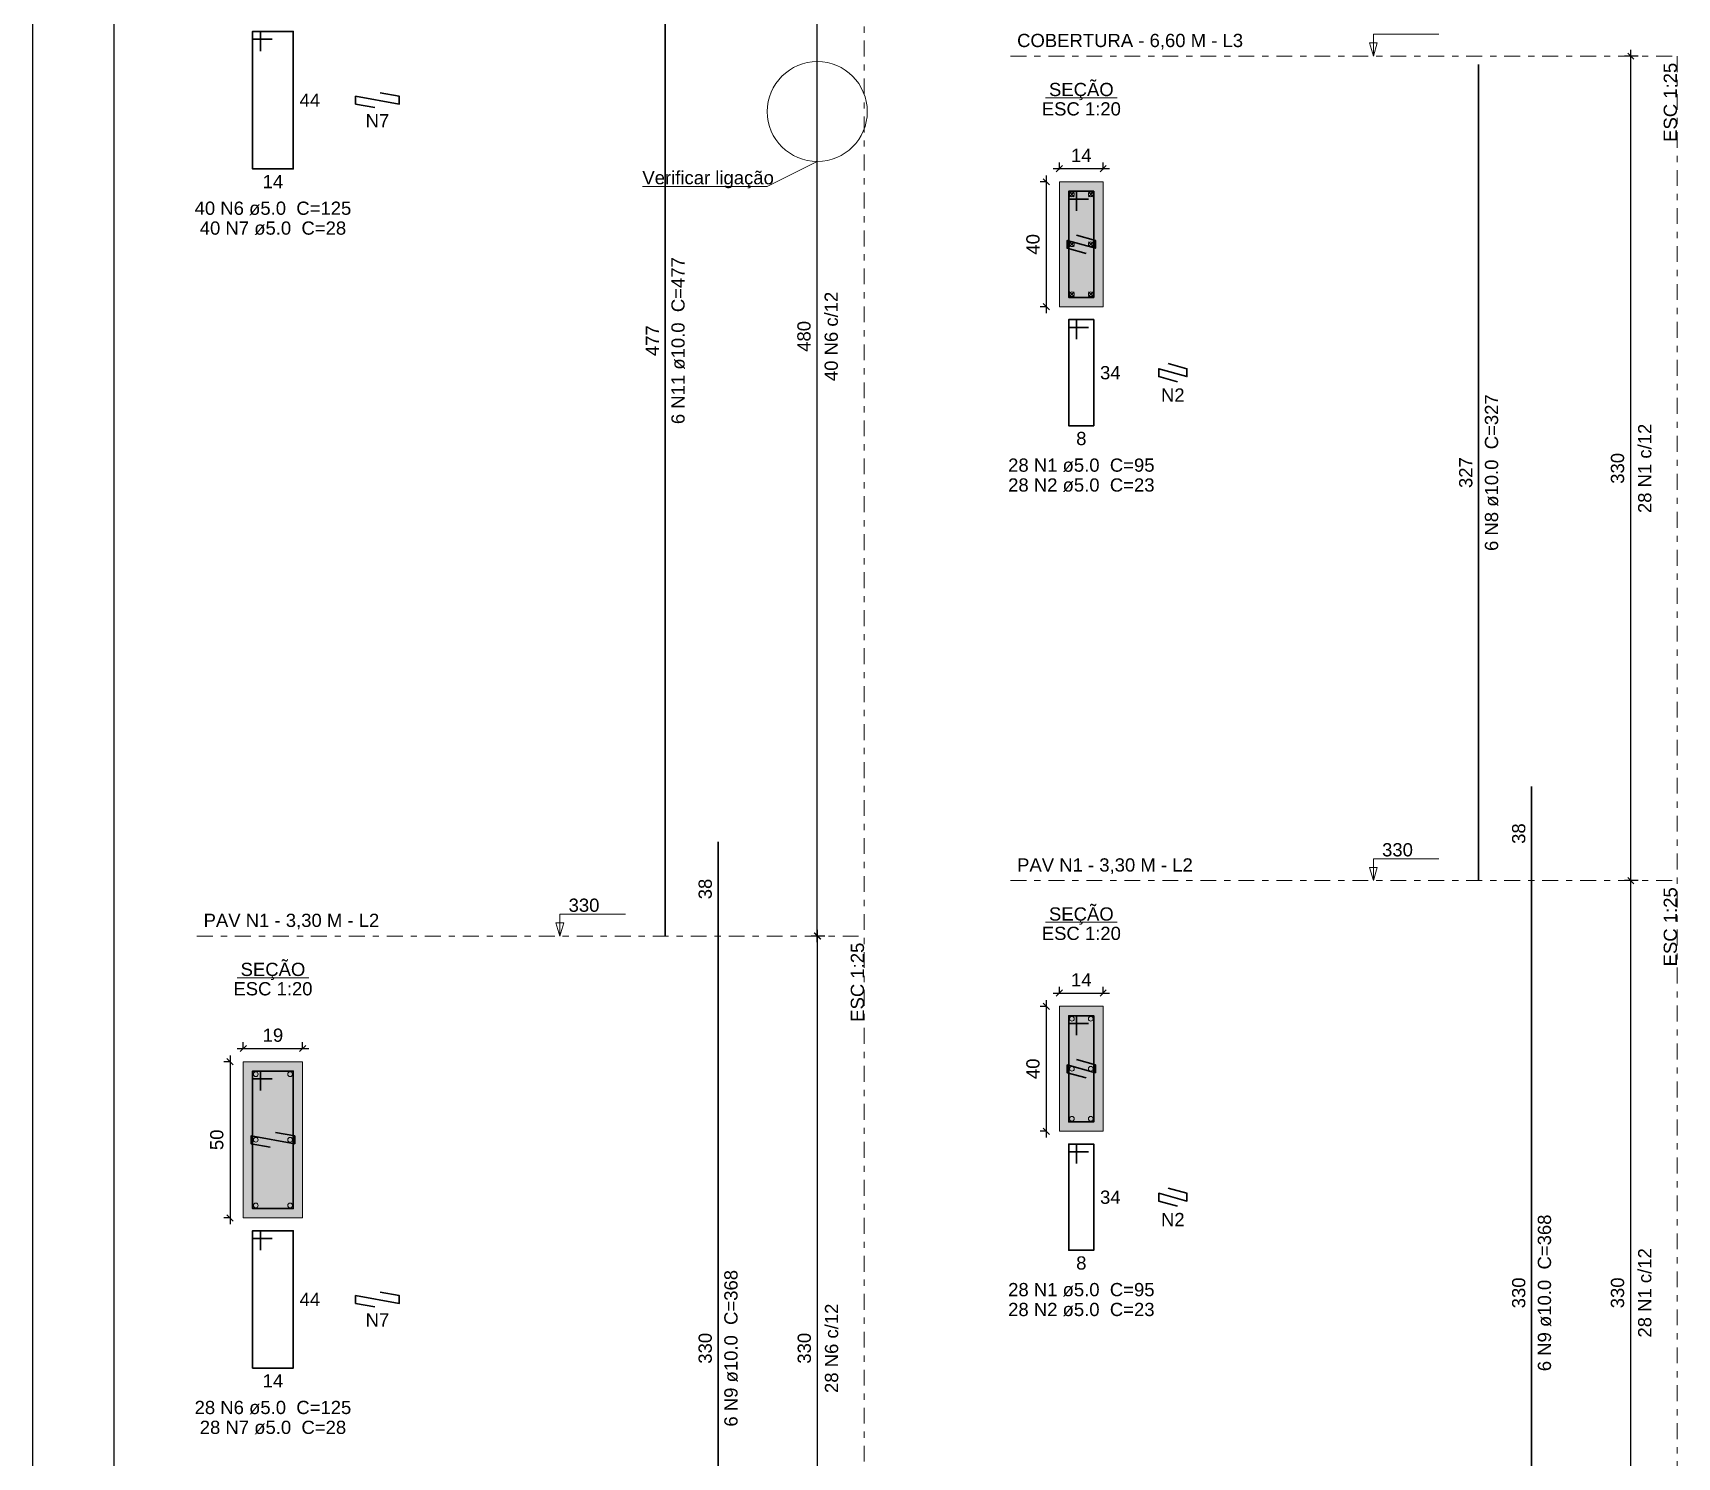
# Model space of a CAD drawing. Header units: millimetres. Extents: x -34 to 951, y -76 to 463.
# Drawn here: x 273.94 to 300.26, y -62.58 to -39.78 of the extents above; entities that cross this region are included whole.
import ezdxf

# ---------------------------------------------------------------- set-up
doc = ezdxf.new("R2010")
doc.units = ezdxf.units.MM
doc.header["$MEASUREMENT"] = 0
doc.linetypes.add('DASHDOT', pattern=[2.54, 1.27, -0.635, 0, -0.635])
doc.linetypes.add('NULL', pattern=[0])
for name, color, linetype, lineweight in [('Descrição da armadura', 7, 'Continuous', 0), ('DT-Barras na forma', 7, 'Continuous', 30), ('DT-Barras no corte', 5, 'Continuous', 5), ('DT-Barras rebatidas', 7, 'Continuous', 30), ('DT-Cotas', 7, 'Continuous', 5), ('DT-Forma', 5, 'Continuous', 5), ('DT-Hachura seção pilares', 252, 'Continuous', 5), ('DT-Pontilhado', 7, 'DASHDOT', 5), ('DT-Textos', 7, 'Continuous', 5), ('Textos armaduras', 7, 'Continuous', 0)]:
    doc.layers.add(name, color=color, linetype=linetype, lineweight=lineweight)
doc.styles.add('Arial', font='arial.ttf')
doc.dimstyles.new('UM_20.000000', dxfattribs={"dimtxt": 0.18, "dimasz": 0.1, "dimexe": 0.1, "dimexo": 0.2, "dimgap": 0, "dimtad": 1, "dimtih": 1, "dimtoh": 1, "dimdec": 1, "dimlfac": 20, "dimzin": 0, "dimdsep": 46, "dimtxsty": 'Standard', "dimcen": 0.09, "dimdle": 0.1, "dimadec": 1, "dimazin": 2, "dimtfac": 1, "dimtdec": 4, "dimtofl": 0, "dimtmove": 0, "dimatfit": 3, "dimfxl": 1, "dimtolj": 1, "dimarcsym": 0})
doc.dimstyles.new('UM_25.000000', dxfattribs={"dimtxt": 0.18, "dimasz": 0.1, "dimexe": 0.1, "dimexo": 0.2, "dimgap": 0, "dimtad": 1, "dimtih": 1, "dimtoh": 1, "dimdec": 1, "dimlfac": 25, "dimzin": 0, "dimdsep": 46, "dimtxsty": 'Standard', "dimcen": 0.09, "dimdle": 0.1, "dimadec": 1, "dimazin": 2, "dimtfac": 1, "dimtdec": 4, "dimtofl": 0, "dimtmove": 0, "dimatfit": 3, "dimfxl": 1, "dimtolj": 1, "dimarcsym": 0})

# ---------------------------------------------------------------- blocks, each defined once
blk = doc.blocks.new('_Oblique')
at = {"color": 0, "linetype": 'ByBlock', "lineweight": -2}
blk.add_line((-0.5, -0.5), (0.5, 0.5), dxfattribs=at)
blk = doc.blocks.new('*D556')
at = {"layer": 'Defpoints', "color": 0, "transparency": 16777216}
for p in [(290.376, -42.163), (290.165, -44.163), (290.376, -44.163)]:
    blk.add_point(p, dxfattribs=at)
at = {"layer": 'DT-Cotas', "color": 0, "lineweight": -2, "transparency": 16777216}
for p, q in [((290.165, -42.063), (290.165, -44.263)), ((290.176, -42.163), (290.065, -42.163)), ((290.176, -44.163), (290.065, -44.163))]:
    blk.add_line(p, q, dxfattribs=at)
at = {"layer": 'DT-Cotas', "color": 0, "lineweight": -2, "transparency": 16777216, "xscale": 0.1, "yscale": 0.1, "zscale": 0.1}
for p, rotation in [((290.165, -42.163), 90), ((290.165, -44.163), 270)]:
    blk.add_blockref('_Oblique', p, dxfattribs=dict(at, rotation=rotation))
at = {"layer": 'DT-Cotas', "color": 7, "transparency": 16777216, "insert": (289.953, -43.163), "char_height": 0.2118, "attachment_point": 5, "rotation": 90, "style": 'Arial'}
blk.add_mtext('\\A1;40', dxfattribs=at)
blk = doc.blocks.new('*D557')
at = {"layer": 'Defpoints', "color": 0, "transparency": 16777216}
for p in [(291.076, -41.951), (290.376, -42.163), (291.076, -42.163)]:
    blk.add_point(p, dxfattribs=at)
at = {"layer": 'DT-Cotas', "color": 0, "lineweight": -2, "transparency": 16777216}
for p, q in [((290.276, -41.951), (291.176, -41.951)), ((290.376, -41.963), (290.376, -41.851)), ((291.076, -41.963), (291.076, -41.851))]:
    blk.add_line(p, q, dxfattribs=at)
at = {"layer": 'DT-Cotas', "color": 0, "lineweight": -2, "transparency": 16777216, "xscale": 0.1, "yscale": 0.1, "zscale": 0.1, "rotation": 180}
blk.add_blockref('_Oblique', (290.376, -41.951), dxfattribs=at)
at = {"layer": 'DT-Cotas', "color": 0, "lineweight": -2, "transparency": 16777216, "xscale": 0.1, "yscale": 0.1, "zscale": 0.1}
blk.add_blockref('_Oblique', (291.076, -41.951), dxfattribs=at)
at = {"layer": 'DT-Cotas', "color": 7, "transparency": 16777216, "insert": (290.726, -41.739), "char_height": 0.2118, "attachment_point": 5, "rotation": 0.0057, "style": 'Arial'}
blk.add_mtext('\\A1;14', dxfattribs=at)
blk = doc.blocks.new('*D558')
at = {"layer": 'Defpoints', "color": 0, "transparency": 16777216}
for p in [(299.522, -40.15), (299.839, -40.15), (299.839, -53.35)]:
    blk.add_point(p, dxfattribs=at)
at = {"layer": 'DT-Cotas', "color": 0, "lineweight": -2, "transparency": 16777216}
for p, q in [((299.639, -40.15), (299.422, -40.15)), ((299.522, -53.45), (299.522, -40.05)), ((299.639, -53.35), (299.422, -53.35))]:
    blk.add_line(p, q, dxfattribs=at)
at = {"layer": 'DT-Cotas', "color": 0, "lineweight": -2, "transparency": 16777216, "xscale": 0.1, "yscale": 0.1, "zscale": 0.1}
for p, rotation in [((299.522, -40.15), 90), ((299.522, -53.35), 270)]:
    blk.add_blockref('_Oblique', p, dxfattribs=dict(at, rotation=rotation))
at = {"layer": 'DT-Cotas', "color": 7, "transparency": 16777216, "insert": (299.31, -46.75), "char_height": 0.2118, "attachment_point": 5, "rotation": 90, "style": 'Arial'}
blk.add_mtext('\\A1;330', dxfattribs=at)
blk = doc.blocks.new('*D559')
at = {"layer": 'Defpoints', "color": 0, "transparency": 16777216}
for p in [(299.522, -40.15), (299.839, -40.15), (299.839, -53.35)]:
    blk.add_point(p, dxfattribs=at)
at = {"layer": 'DT-Cotas', "color": 0, "lineweight": -2, "transparency": 16777216}
for p, q in [((299.639, -40.15), (299.422, -40.15)), ((299.522, -53.45), (299.522, -40.05)), ((299.639, -53.35), (299.422, -53.35))]:
    blk.add_line(p, q, dxfattribs=at)
at = {"layer": 'DT-Cotas', "color": 0, "lineweight": -2, "transparency": 16777216, "xscale": 0.1, "yscale": 0.1, "zscale": 0.1}
for p, rotation in [((299.522, -40.15), 90), ((299.522, -53.35), 270)]:
    blk.add_blockref('_Oblique', p, dxfattribs=dict(at, rotation=rotation))
blk = doc.blocks.new('*D560')
at = {"layer": 'Defpoints', "color": 0, "transparency": 16777216}
for p in [(290.376, -55.363), (290.165, -57.363), (290.376, -57.363)]:
    blk.add_point(p, dxfattribs=at)
at = {"layer": 'DT-Cotas', "color": 0, "lineweight": -2, "transparency": 16777216}
for p, q in [((290.165, -55.263), (290.165, -57.463)), ((290.176, -55.363), (290.065, -55.363)), ((290.176, -57.363), (290.065, -57.363))]:
    blk.add_line(p, q, dxfattribs=at)
at = {"layer": 'DT-Cotas', "color": 0, "lineweight": -2, "transparency": 16777216, "xscale": 0.1, "yscale": 0.1, "zscale": 0.1}
for p, rotation in [((290.165, -55.363), 90), ((290.165, -57.363), 270)]:
    blk.add_blockref('_Oblique', p, dxfattribs=dict(at, rotation=rotation))
at = {"layer": 'DT-Cotas', "color": 7, "transparency": 16777216, "insert": (289.953, -56.363), "char_height": 0.2118, "attachment_point": 5, "rotation": 90, "style": 'Arial'}
blk.add_mtext('\\A1;40', dxfattribs=at)
blk = doc.blocks.new('*D561')
at = {"layer": 'Defpoints', "color": 0, "transparency": 16777216}
for p in [(291.076, -55.151), (290.376, -55.363), (291.076, -55.363)]:
    blk.add_point(p, dxfattribs=at)
at = {"layer": 'DT-Cotas', "color": 0, "lineweight": -2, "transparency": 16777216}
for p, q in [((290.276, -55.151), (291.176, -55.151)), ((290.376, -55.163), (290.376, -55.051)), ((291.076, -55.163), (291.076, -55.051))]:
    blk.add_line(p, q, dxfattribs=at)
at = {"layer": 'DT-Cotas', "color": 0, "lineweight": -2, "transparency": 16777216, "xscale": 0.1, "yscale": 0.1, "zscale": 0.1, "rotation": 180}
blk.add_blockref('_Oblique', (290.376, -55.151), dxfattribs=at)
at = {"layer": 'DT-Cotas', "color": 0, "lineweight": -2, "transparency": 16777216, "xscale": 0.1, "yscale": 0.1, "zscale": 0.1}
blk.add_blockref('_Oblique', (291.076, -55.151), dxfattribs=at)
at = {"layer": 'DT-Cotas', "color": 7, "transparency": 16777216, "insert": (290.726, -54.939), "char_height": 0.2118, "attachment_point": 5, "rotation": 0.0057, "style": 'Arial'}
blk.add_mtext('\\A1;14', dxfattribs=at)
blk = doc.blocks.new('*D543')
at = {"layer": 'Defpoints', "color": 0, "transparency": 16777216}
for p in [(299.522, -53.35), (299.839, -53.35), (299.839, -66.55)]:
    blk.add_point(p, dxfattribs=at)
at = {"layer": 'DT-Cotas', "color": 0, "lineweight": -2, "transparency": 16777216}
for p, q in [((299.639, -53.35), (299.422, -53.35)), ((299.522, -66.65), (299.522, -53.25)), ((299.639, -66.55), (299.422, -66.55))]:
    blk.add_line(p, q, dxfattribs=at)
at = {"layer": 'DT-Cotas', "color": 0, "lineweight": -2, "transparency": 16777216, "xscale": 0.1, "yscale": 0.1, "zscale": 0.1}
for p, rotation in [((299.522, -53.35), 90), ((299.522, -66.55), 270)]:
    blk.add_blockref('_Oblique', p, dxfattribs=dict(at, rotation=rotation))
at = {"layer": 'DT-Cotas', "color": 7, "transparency": 16777216, "insert": (299.31, -59.95), "char_height": 0.2118, "attachment_point": 5, "rotation": 90, "style": 'Arial'}
blk.add_mtext('\\A1;330', dxfattribs=at)
blk = doc.blocks.new('*D544')
at = {"layer": 'Defpoints', "color": 0, "transparency": 16777216}
for p in [(299.522, -53.35), (299.839, -53.35), (299.839, -66.55)]:
    blk.add_point(p, dxfattribs=at)
at = {"layer": 'DT-Cotas', "color": 0, "lineweight": -2, "transparency": 16777216}
for p, q in [((299.639, -53.35), (299.422, -53.35)), ((299.522, -66.65), (299.522, -53.25)), ((299.639, -66.55), (299.422, -66.55))]:
    blk.add_line(p, q, dxfattribs=at)
at = {"layer": 'DT-Cotas', "color": 0, "lineweight": -2, "transparency": 16777216, "xscale": 0.1, "yscale": 0.1, "zscale": 0.1}
for p, rotation in [((299.522, -53.35), 90), ((299.522, -66.55), 270)]:
    blk.add_blockref('_Oblique', p, dxfattribs=dict(at, rotation=rotation))
blk = doc.blocks.new('*D590')
at = {"layer": 'Defpoints', "color": 0, "transparency": 16777216}
for p in [(286.5, -35.037), (286.818, -35.037), (286.818, -54.237)]:
    blk.add_point(p, dxfattribs=at)
at = {"layer": 'DT-Cotas', "color": 0, "lineweight": -2, "transparency": 16777216}
for p, q in [((286.5, -54.337), (286.5, -34.937)), ((286.618, -35.037), (286.4, -35.037)), ((286.618, -54.237), (286.4, -54.237))]:
    blk.add_line(p, q, dxfattribs=at)
at = {"layer": 'DT-Cotas', "color": 0, "lineweight": -2, "transparency": 16777216, "xscale": 0.1, "yscale": 0.1, "zscale": 0.1}
for p, rotation in [((286.5, -35.037), 90), ((286.5, -54.237), 270)]:
    blk.add_blockref('_Oblique', p, dxfattribs=dict(at, rotation=rotation))
at = {"layer": 'DT-Cotas', "color": 7, "transparency": 16777216, "insert": (286.288, -44.637), "char_height": 0.2118, "attachment_point": 5, "rotation": 90, "style": 'Arial'}
blk.add_mtext('\\A1;480', dxfattribs=at)
blk = doc.blocks.new('*D591')
at = {"layer": 'Defpoints', "color": 0, "transparency": 16777216}
for p in [(286.5, -35.037), (286.818, -35.037), (286.818, -54.237)]:
    blk.add_point(p, dxfattribs=at)
at = {"layer": 'DT-Cotas', "color": 0, "lineweight": -2, "transparency": 16777216}
for p, q in [((286.5, -54.337), (286.5, -34.937)), ((286.618, -35.037), (286.4, -35.037)), ((286.618, -54.237), (286.4, -54.237))]:
    blk.add_line(p, q, dxfattribs=at)
at = {"layer": 'DT-Cotas', "color": 0, "lineweight": -2, "transparency": 16777216, "xscale": 0.1, "yscale": 0.1, "zscale": 0.1}
for p, rotation in [((286.5, -35.037), 90), ((286.5, -54.237), 270)]:
    blk.add_blockref('_Oblique', p, dxfattribs=dict(at, rotation=rotation))
blk = doc.blocks.new('*D592')
at = {"layer": 'Defpoints', "color": 0, "transparency": 16777216}
for p in [(277.312, -56.25), (277.101, -58.75), (277.312, -58.75)]:
    blk.add_point(p, dxfattribs=at)
at = {"layer": 'DT-Cotas', "color": 0, "lineweight": -2, "transparency": 16777216}
for p, q in [((277.112, -56.25), (277.001, -56.25)), ((277.101, -56.15), (277.101, -58.85)), ((277.112, -58.75), (277.001, -58.75))]:
    blk.add_line(p, q, dxfattribs=at)
at = {"layer": 'DT-Cotas', "color": 0, "lineweight": -2, "transparency": 16777216, "xscale": 0.1, "yscale": 0.1, "zscale": 0.1}
for p, rotation in [((277.101, -56.25), 90), ((277.101, -58.75), 270)]:
    blk.add_blockref('_Oblique', p, dxfattribs=dict(at, rotation=rotation))
at = {"layer": 'DT-Cotas', "color": 7, "transparency": 16777216, "insert": (276.889, -57.5), "char_height": 0.2118, "attachment_point": 5, "rotation": 90, "style": 'Arial'}
blk.add_mtext('\\A1;50', dxfattribs=at)
blk = doc.blocks.new('*D593')
at = {"layer": 'Defpoints', "color": 0, "transparency": 16777216}
for p in [(278.262, -56.038), (277.312, -56.25), (278.262, -56.25)]:
    blk.add_point(p, dxfattribs=at)
at = {"layer": 'DT-Cotas', "color": 0, "lineweight": -2, "transparency": 16777216}
for p, q in [((277.212, -56.038), (278.362, -56.038)), ((277.312, -56.05), (277.312, -55.938)), ((278.262, -56.05), (278.262, -55.938))]:
    blk.add_line(p, q, dxfattribs=at)
at = {"layer": 'DT-Cotas', "color": 0, "lineweight": -2, "transparency": 16777216, "xscale": 0.1, "yscale": 0.1, "zscale": 0.1, "rotation": 180}
blk.add_blockref('_Oblique', (277.312, -56.038), dxfattribs=at)
at = {"layer": 'DT-Cotas', "color": 0, "lineweight": -2, "transparency": 16777216, "xscale": 0.1, "yscale": 0.1, "zscale": 0.1}
blk.add_blockref('_Oblique', (278.262, -56.038), dxfattribs=at)
at = {"layer": 'DT-Cotas', "color": 7, "transparency": 16777216, "insert": (277.787, -55.826), "char_height": 0.2118, "attachment_point": 5, "rotation": 0.0057, "style": 'Arial'}
blk.add_mtext('\\A1;19', dxfattribs=at)
blk = doc.blocks.new('*D594')
at = {"layer": 'Defpoints', "color": 0, "transparency": 16777216}
for p in [(286.505, -54.237), (286.823, -54.237), (286.823, -67.437)]:
    blk.add_point(p, dxfattribs=at)
at = {"layer": 'DT-Cotas', "color": 0, "lineweight": -2, "transparency": 16777216}
for p, q in [((286.505, -67.537), (286.505, -54.137)), ((286.623, -54.237), (286.405, -54.237)), ((286.623, -67.437), (286.405, -67.437))]:
    blk.add_line(p, q, dxfattribs=at)
at = {"layer": 'DT-Cotas', "color": 0, "lineweight": -2, "transparency": 16777216, "xscale": 0.1, "yscale": 0.1, "zscale": 0.1}
for p, rotation in [((286.505, -54.237), 90), ((286.505, -67.437), 270)]:
    blk.add_blockref('_Oblique', p, dxfattribs=dict(at, rotation=rotation))
at = {"layer": 'DT-Cotas', "color": 7, "transparency": 16777216, "insert": (286.293, -60.837), "char_height": 0.2118, "attachment_point": 5, "rotation": 90, "style": 'Arial'}
blk.add_mtext('\\A1;330', dxfattribs=at)
blk = doc.blocks.new('*D595')
at = {"layer": 'Defpoints', "color": 0, "transparency": 16777216}
for p in [(286.505, -54.237), (286.823, -54.237), (286.823, -67.437)]:
    blk.add_point(p, dxfattribs=at)
at = {"layer": 'DT-Cotas', "color": 0, "lineweight": -2, "transparency": 16777216}
for p, q in [((286.505, -67.537), (286.505, -54.137)), ((286.623, -54.237), (286.405, -54.237)), ((286.623, -67.437), (286.405, -67.437))]:
    blk.add_line(p, q, dxfattribs=at)
at = {"layer": 'DT-Cotas', "color": 0, "lineweight": -2, "transparency": 16777216, "xscale": 0.1, "yscale": 0.1, "zscale": 0.1}
for p, rotation in [((286.505, -54.237), 90), ((286.505, -67.437), 270)]:
    blk.add_blockref('_Oblique', p, dxfattribs=dict(at, rotation=rotation))

msp = doc.modelspace()

# ---------------------------------------------------------------- hatches: boundary and pattern name
at = {"layer": 'DT-Hachura seção pilares', "linetype": 'Continuous'}
for points in [[(290.3764, -44.1626), (290.3764, -44.1626), (291.0764, -44.1626), (291.0764, -42.1626), (290.3764, -42.1626), (290.3764, -44.1626)], [(290.3764, -57.3626), (290.3764, -57.3626), (291.0764, -57.3626), (291.0764, -55.3626), (290.3764, -55.3626), (290.3764, -57.3626)], [(277.3124, -58.7496), (277.3124, -58.7496), (278.2624, -58.7496), (278.2624, -56.2496), (277.3124, -56.2496), (277.3124, -58.7496)]]:
    msp.add_hatch(color=252, dxfattribs=at).paths.add_polyline_path(points)

# ---------------------------------------------------------------- linework, layer by layer
at = {"color": 7}
for p, q in [((273.9445, -76.3225), (273.9445, 42.5775)), ((275.2445, -74.0225), (275.2445, 40.2775))]:
    msp.add_line(p, q, dxfattribs=at)
at = {"layer": 'DT-Barras na forma'}
for points in [[(290.6514, -42.6251), (290.6514, -42.3126), (290.5264, -42.3126), (290.5264, -44.0126), (290.9264, -44.0126), (290.9264, -42.3126), (290.5264, -42.3126), (290.5264, -42.4376), (290.8389, -42.4376)], [(290.6503, -43.0164), (290.9514, -43.1001), (290.9514, -43.2251), (290.5014, -43.1001), (290.5014, -43.2251), (290.8025, -43.3087)], [(290.6514, -55.8251), (290.6514, -55.5126), (290.5264, -55.5126), (290.5264, -57.2126), (290.9264, -57.2126), (290.9264, -55.5126), (290.5264, -55.5126), (290.5264, -55.6376), (290.8389, -55.6376)], [(290.6503, -56.2164), (290.9514, -56.3001), (290.9514, -56.4251), (290.5014, -56.3001), (290.5014, -56.4251), (290.8025, -56.5087)], [(277.5874, -56.7121), (277.5874, -56.3996), (277.4624, -56.3996), (277.4624, -58.5996), (278.1124, -58.5996), (278.1124, -56.3996), (277.4624, -56.3996), (277.4624, -56.5246), (277.7749, -56.5246)], [(277.8297, -57.3821), (278.1374, -57.4371), (278.1374, -57.5621), (277.4374, -57.4371), (277.4374, -57.5621), (277.745, -57.617)]]:
    msp.add_lwpolyline(points, dxfattribs=at)
at = {"layer": 'DT-Barras no corte'}
for p, q in [((290.5389, -42.4001), (290.6139, -42.3251)), ((290.5389, -42.3251), (290.6139, -42.4001)), ((290.8389, -42.4001), (290.9139, -42.3251)), ((290.8389, -42.3251), (290.9139, -42.4001)), ((290.5389, -43.2001), (290.6139, -43.1251)), ((290.5389, -43.1251), (290.6139, -43.2001)), ((290.8389, -43.2001), (290.9139, -43.1251)), ((290.8389, -43.1251), (290.9139, -43.2001)), ((290.5389, -44.0001), (290.6139, -43.9251)), ((290.5389, -43.9251), (290.6139, -44.0001)), ((290.8389, -44.0001), (290.9139, -43.9251)), ((290.8389, -43.9251), (290.9139, -44.0001))]:
    msp.add_line(p, q, dxfattribs=at)
for centre in [(290.5764, -42.3626), (290.8764, -42.3626), (290.5764, -43.1626), (290.8764, -43.1626), (290.5764, -43.9626), (290.8764, -43.9626), (290.5764, -55.5626), (290.8764, -55.5626), (277.5124, -56.4496), (278.0624, -56.4496), (290.5764, -56.3626), (290.8764, -56.3626), (290.5764, -57.1626), (290.8764, -57.1626), (277.5124, -57.4996), (278.0624, -57.4996), (277.5124, -58.5496), (278.0624, -58.5496)]:
    msp.add_circle(centre, 0.0375, dxfattribs=at)
at = {"layer": 'DT-Barras rebatidas'}
for points in [[(284.0646, -54.2375), (284.0646, -35.1735)], [(277.5874, -40.068), (277.5874, -39.7555), (277.4624, -39.7555), (277.4624, -41.9555), (278.1124, -41.9555), (278.1124, -39.7555), (277.4624, -39.7555), (277.4624, -39.8805), (277.7749, -39.8805)], [(297.0861, -53.3505), (297.0861, -40.2865)], [(279.5018, -40.738), (279.8095, -40.793), (279.8095, -40.918), (279.1095, -40.793), (279.1095, -40.918), (279.4171, -40.9729)], [(290.6514, -44.681), (290.6514, -44.3685), (290.5264, -44.3685), (290.5264, -46.0685), (290.9264, -46.0685), (290.9264, -44.3685), (290.5264, -44.3685), (290.5264, -44.4935), (290.8389, -44.4935)], [(292.1148, -45.0723), (292.4159, -45.156), (292.4159, -45.281), (291.9659, -45.156), (291.9659, -45.281), (292.267, -45.3646)], [(297.9333, -66.5505), (297.9333, -53.3505), (297.9333, -51.8437)], [(284.9118, -67.4375), (284.9118, -54.2375), (284.9118, -52.7307)], [(290.6514, -57.881), (290.6514, -57.5685), (290.5264, -57.5685), (290.5264, -59.2685), (290.9264, -59.2685), (290.9264, -57.5685), (290.5264, -57.5685), (290.5264, -57.6935), (290.8389, -57.6935)], [(292.1148, -58.2723), (292.4159, -58.356), (292.4159, -58.481), (291.9659, -58.356), (291.9659, -58.481), (292.267, -58.5646)], [(277.5874, -59.268), (277.5874, -58.9555), (277.4624, -58.9555), (277.4624, -61.1555), (278.1124, -61.1555), (278.1124, -58.9555), (277.4624, -58.9555), (277.4624, -59.0805), (277.7749, -59.0805)], [(279.5018, -59.938), (279.8095, -59.993), (279.8095, -60.118), (279.1095, -59.993), (279.1095, -60.118), (279.4171, -60.1729)]]:
    msp.add_lwpolyline(points, dxfattribs=at)
at = {"layer": 'DT-Cotas'}
msp.add_lwpolyline([(283.7, -42.2375), (285.7, -42.2375), (286.5, -41.8375)], dxfattribs=at)
msp.add_circle((286.5, -41.0375), 0.8, dxfattribs=at)
at = {"layer": 'DT-Forma'}
for points in [[(290.3764, -44.1626), (291.0764, -44.1626), (291.0764, -42.1626), (290.3764, -42.1626), (290.3764, -44.1626)], [(290.3764, -57.3626), (291.0764, -57.3626), (291.0764, -55.3626), (290.3764, -55.3626), (290.3764, -57.3626)], [(277.3124, -58.7496), (278.2624, -58.7496), (278.2624, -56.2496), (277.3124, -56.2496), (277.3124, -58.7496)]]:
    msp.add_lwpolyline(points, close=True, dxfattribs=at)
at = {"layer": 'DT-Pontilhado', "ltscale": 0.2}
for p, q in [((287.2516, -35.0375), (287.2516, -69.6375)), ((289.5927, -40.1505), (300.2631, -40.1505)), ((300.2631, -40.1505), (300.2631, -68.5505)), ((289.5927, -53.3505), (300.2631, -53.3505)), ((276.5712, -54.2375), (287.2516, -54.2375))]:
    msp.add_line(p, q, dxfattribs=at)
at = {"layer": 'DT-Textos'}
for p, q in [((290.1541, -40.8176), (291.2986, -40.8176)), ((290.1541, -54.0176), (291.2986, -54.0176)), ((277.2152, -54.9047), (278.3596, -54.9047))]:
    msp.add_line(p, q, dxfattribs=at)
for points in [[(295.4007, -40.1505), (295.4642, -39.9387), (295.3371, -39.9387), (295.4007, -40.1505), (295.4007, -39.8005), (296.4507, -39.8005)], [(295.4007, -53.3505), (295.4642, -53.1387), (295.3371, -53.1387), (295.4007, -53.3505), (295.4007, -53.0005), (296.4507, -53.0005)], [(282.3792, -54.2375), (282.4427, -54.0257), (282.3156, -54.0257), (282.3792, -54.2375), (282.3792, -53.8875), (283.4292, -53.8875)]]:
    msp.add_lwpolyline(points, dxfattribs=at)

# ---------------------------------------------------------------- texts
at = {"layer": 'Descrição da armadura', "linetype": 'NULL', "char_height": 0.2118, "attachment_point": 8, "line_spacing_factor": 0.9, "style": 'Arial'}
for s, insert, width in [('N7', (279.4592, -41.2905), 0.756475), ('40 N6 ø5.0  C=125', (277.7872, -42.6965), 5.015721), ('40 N7 ø5.0  C=28', (277.7872, -43.0145), 4.726721), ('N2', (292.1907, -45.6825), 0.756475), ('28 N1 ø5.0  C=95', (290.7267, -46.8095), 4.686721), ('28 N2 ø5.0  C=23', (290.7267, -47.1275), 4.726721), ('N2', (292.1907, -58.8825), 0.756475), ('28 N1 ø5.0  C=95', (290.7267, -60.0095), 4.686721), ('28 N2 ø5.0  C=23', (290.7267, -60.3275), 4.726721), ('N7', (279.4592, -60.4905), 0.756475), ('28 N6 ø5.0  C=125', (277.7872, -61.8965), 5.015721), ('28 N7 ø5.0  C=28', (277.7872, -62.2145), 4.726721)]:
    msp.add_mtext(s, dxfattribs=dict(at, insert=insert, width=width))
at = {"layer": 'Descrição da armadura', "linetype": 'NULL', "char_height": 0.2118, "attachment_point": 8, "rotation": 90.00021, "line_spacing_factor": 0.9, "style": 'Arial'}
for s, insert, width in [('6 N11 ø10.0  C=477', (284.3823, -44.7054), 5.344721), ('40 N6 c/12', (286.832, -44.6375), 2.90156), ('6 N8 ø10.0  C=327', (297.4038, -46.8184), 5.015721), ('28 N1 c/12', (299.8534, -46.7505), 2.90156), ('6 N9 ø10.0  C=368', (298.2508, -59.9504), 5.015721), ('28 N1 c/12', (299.8534, -59.9505), 2.90156), ('6 N9 ø10.0  C=368', (285.2293, -60.8374), 5.015721), ('28 N6 c/12', (286.837, -60.8375), 2.90156)]:
    msp.add_mtext(s, dxfattribs=dict(at, insert=insert, width=width))
at = {"layer": 'DT-Cotas', "linetype": 'NULL', "insert": (283.7002, -42.2674), "char_height": 0.2118, "width": 4.209202, "attachment_point": 7, "line_spacing_factor": 0.798, "style": 'Arial'}
msp.add_mtext('Verificar ligação', dxfattribs=at)
at = {"layer": 'DT-Textos', "linetype": 'NULL', "char_height": 0.2118, "line_spacing_factor": 0.798, "style": 'Arial'}
for s, insert, width, attachment_point in [('COBERTURA - 6,60 M - L3', (289.6987, -40.0445), 7.234455, 7), ('SEÇÃO', (290.7267, -40.8554), 2.072476, 8), ('ESC 1:20', (290.7267, -41.1035), 2.532883, 8), ('330', (295.5407, -52.9655), 0.987001, 7), ('PAV N1 - 3,30 M - L2', (289.6987, -53.2445), 5.623355, 7), ('330', (282.5192, -53.8525), 0.987001, 7), ('PAV N1 - 3,30 M - L2', (276.6772, -54.1315), 5.623355, 7), ('SEÇÃO', (290.7267, -54.0554), 2.072476, 8), ('ESC 1:20', (290.7267, -54.3035), 2.532883, 8), ('SEÇÃO', (277.7872, -54.9424), 2.072476, 8), ('ESC 1:20', (277.7872, -55.1905), 2.532883, 8)]:
    msp.add_mtext(s, dxfattribs=dict(at, insert=insert, width=width, attachment_point=attachment_point))
at = {"layer": 'DT-Textos', "linetype": 'NULL', "char_height": 0.2118, "width": 2.532883, "attachment_point": 9, "rotation": 90.00021, "line_spacing_factor": 0.798, "style": 'Arial'}
for insert in [(300.2628, -40.2564), (300.2628, -53.4564), (287.2513, -54.3434)]:
    msp.add_mtext('ESC 1:25', dxfattribs=dict(at, insert=insert))
at = {"layer": 'Textos armaduras', "linetype": 'NULL', "char_height": 0.2118, "line_spacing_factor": 0.9, "style": 'Arial'}
for s, insert, width, attachment_point in [('44', (278.2124, -40.7496), 1.058001, 1), ('14', (277.7874, -42.0528), 1.058001, 2), ('34', (291.0264, -45.1126), 1.058001, 1), ('8', (290.7264, -46.1658), 0.729, 2), ('34', (291.0264, -58.3126), 1.058001, 1), ('8', (290.7264, -59.3658), 0.729, 2), ('44', (278.2124, -59.9496), 1.058001, 1), ('14', (277.7874, -61.2528), 1.058001, 2)]:
    msp.add_mtext(s, dxfattribs=dict(at, insert=insert, width=width, attachment_point=attachment_point))
at = {"layer": 'Textos armaduras', "linetype": 'NULL', "char_height": 0.2118, "attachment_point": 8, "rotation": 90.00021, "line_spacing_factor": 0.9, "style": 'Arial'}
for s, insert, width in [('477', (283.9673, -44.7055), 1.387001), ('327', (296.9888, -46.8185), 1.387001), ('38', (297.836, -52.5971), 1.058001), ('38', (284.8145, -53.4841), 1.058001), ('330', (297.836, -59.9505), 1.387001), ('330', (284.8145, -60.8375), 1.387001)]:
    msp.add_mtext(s, dxfattribs=dict(at, insert=insert, width=width))

# ---------------------------------------------------------------- dimensions: what is measured, and where the dimension line sits
at = {"layer": 'DT-Cotas'}
for base, p1, p2, dimstyle, override, picture, middle in [((286.5003, -35.0375), (286.818, -54.2375), (286.818, -35.0375), 'UM_25.000000', {"dimtxt": 0.2118, "dimasz": 0.1, "dimexe": 0.1, "dimexo": 0.2, "dimtad": 1, "dimtih": 0, "dimtoh": 0, "dimdec": 1, "dimlfac": 25, "dimzin": 8, "dimtxsty": 'Arial', "dimblk": 'Oblique', "dimblk1": 'Oblique', "dimblk2": 'Oblique', "dimsah": 1, "dimdle": 0.1, "dimse1": 0, "dimse2": 0, "dimclrt": 7, "dimadec": 1, "dimazin": 3, "dimtmove": 2, "dimldrblk": 'Oblique'}, '*D590', (286.2885, -44.6375)), ((299.5218, -40.1505), (299.8395, -53.3505), (299.8395, -40.1505), 'UM_25.000000', {"dimtxt": 0.2118, "dimasz": 0.1, "dimexe": 0.1, "dimexo": 0.2, "dimtad": 1, "dimtih": 0, "dimtoh": 0, "dimdec": 1, "dimlfac": 25, "dimzin": 8, "dimtxsty": 'Arial', "dimblk": 'Oblique', "dimblk1": 'Oblique', "dimblk2": 'Oblique', "dimsah": 1, "dimdle": 0.1, "dimse1": 0, "dimse2": 0, "dimclrt": 7, "dimadec": 1, "dimazin": 3, "dimtmove": 2, "dimldrblk": 'Oblique'}, '*D558', (299.31, -46.7505)), ((290.1646, -44.1626), (290.3764, -42.1626), (290.3764, -44.1626), 'UM_20.000000', {"dimtxt": 0.2118, "dimasz": 0.1, "dimexe": 0.1, "dimexo": 0.2, "dimtad": 1, "dimtih": 0, "dimtoh": 0, "dimdec": 1, "dimlfac": 20, "dimzin": 8, "dimtxsty": 'Arial', "dimblk": 'Oblique', "dimblk1": 'Oblique', "dimblk2": 'Oblique', "dimsah": 1, "dimdle": 0.1, "dimse1": 0, "dimse2": 0, "dimclrt": 7, "dimadec": 1, "dimazin": 3, "dimtmove": 2, "dimldrblk": 'Oblique'}, '*D556', (289.9528, -43.1626)), ((299.5218, -53.3505), (299.8395, -66.5505), (299.8395, -53.3505), 'UM_25.000000', {"dimtxt": 0.2118, "dimasz": 0.1, "dimexe": 0.1, "dimexo": 0.2, "dimtad": 1, "dimtih": 0, "dimtoh": 0, "dimdec": 1, "dimlfac": 25, "dimzin": 8, "dimtxsty": 'Arial', "dimblk": 'Oblique', "dimblk1": 'Oblique', "dimblk2": 'Oblique', "dimsah": 1, "dimdle": 0.1, "dimse1": 0, "dimse2": 0, "dimclrt": 7, "dimadec": 1, "dimazin": 3, "dimtmove": 2, "dimldrblk": 'Oblique'}, '*D543', (299.31, -59.9505)), ((286.5053, -54.2375), (286.823, -67.4375), (286.823, -54.2375), 'UM_25.000000', {"dimtxt": 0.2118, "dimasz": 0.1, "dimexe": 0.1, "dimexo": 0.2, "dimtad": 1, "dimtih": 0, "dimtoh": 0, "dimdec": 1, "dimlfac": 25, "dimzin": 8, "dimtxsty": 'Arial', "dimblk": 'Oblique', "dimblk1": 'Oblique', "dimblk2": 'Oblique', "dimsah": 1, "dimdle": 0.1, "dimse1": 0, "dimse2": 0, "dimclrt": 7, "dimadec": 1, "dimazin": 3, "dimtmove": 2, "dimldrblk": 'Oblique'}, '*D594', (286.2935, -60.8375)), ((290.1646, -57.3626), (290.3764, -55.3626), (290.3764, -57.3626), 'UM_20.000000', {"dimtxt": 0.2118, "dimasz": 0.1, "dimexe": 0.1, "dimexo": 0.2, "dimtad": 1, "dimtih": 0, "dimtoh": 0, "dimdec": 1, "dimlfac": 20, "dimzin": 8, "dimtxsty": 'Arial', "dimblk": 'Oblique', "dimblk1": 'Oblique', "dimblk2": 'Oblique', "dimsah": 1, "dimdle": 0.1, "dimse1": 0, "dimse2": 0, "dimclrt": 7, "dimadec": 1, "dimazin": 3, "dimtmove": 2, "dimldrblk": 'Oblique'}, '*D560', (289.9528, -56.3626)), ((277.1006, -58.7496), (277.3124, -56.2496), (277.3124, -58.7496), 'UM_20.000000', {"dimtxt": 0.2118, "dimasz": 0.1, "dimexe": 0.1, "dimexo": 0.2, "dimtad": 1, "dimtih": 0, "dimtoh": 0, "dimdec": 1, "dimlfac": 20, "dimzin": 8, "dimtxsty": 'Arial', "dimblk": 'Oblique', "dimblk1": 'Oblique', "dimblk2": 'Oblique', "dimsah": 1, "dimdle": 0.1, "dimse1": 0, "dimse2": 0, "dimclrt": 7, "dimadec": 1, "dimazin": 3, "dimtmove": 2, "dimldrblk": 'Oblique'}, '*D592', (276.8888, -57.4996))]:
    dim = msp.add_linear_dim(base=base, p1=p1, p2=p2, angle=90, dimstyle=dimstyle, override=override, dxfattribs=at)
    dim.commit()
    dim.dimension.update_dxf_attribs({"geometry": picture, "text_midpoint": middle, "dimtype": 160, "text_rotation": 90})
for base, p1, p2, picture, middle in [((286.5003, -35.0375), (286.818, -54.2375), (286.818, -35.0375), '*D591', (286.3944, -44.6375)), ((299.5218, -40.1505), (299.8395, -53.3505), (299.8395, -40.1505), '*D559', (299.4159, -46.7505)), ((299.5218, -53.3505), (299.8395, -66.5505), (299.8395, -53.3505), '*D544', (299.4159, -59.9505)), ((286.5053, -54.2375), (286.823, -67.4375), (286.823, -54.2375), '*D595', (286.3994, -60.8375))]:
    dim = msp.add_linear_dim(base=base, p1=p1, p2=p2, angle=90, text=' ', dimstyle='UM_25.000000', override={"dimtxt": 0.2118, "dimasz": 0.1, "dimexe": 0.1, "dimexo": 0.2, "dimtad": 1, "dimtih": 0, "dimtoh": 0, "dimdec": 1, "dimlfac": 25, "dimzin": 8, "dimtxsty": 'Arial', "dimblk": 'Oblique', "dimblk1": 'Oblique', "dimblk2": 'Oblique', "dimsah": 1, "dimdle": 0.1, "dimse1": 0, "dimse2": 0, "dimclrt": 256, "dimadec": 1, "dimazin": 3, "dimtmove": 2, "dimldrblk": 'Oblique'}, dxfattribs=at)
    dim.commit()
    dim.dimension.update_dxf_attribs({"geometry": picture, "text_midpoint": middle, "dimtype": 160, "text_rotation": 90})
for base, p1, p2, picture, middle in [((291.0764, -41.9508), (290.3764, -42.1626), (291.0764, -42.1626), '*D557', (290.7264, -41.739)), ((291.0764, -55.1508), (290.3764, -55.3626), (291.0764, -55.3626), '*D561', (290.7264, -54.939)), ((278.2624, -56.0378), (277.3124, -56.2496), (278.2624, -56.2496), '*D593', (277.7874, -55.826))]:
    dim = msp.add_linear_dim(base=base, p1=p1, p2=p2, dimstyle='UM_20.000000', override={"dimtxt": 0.2118, "dimasz": 0.1, "dimexe": 0.1, "dimexo": 0.2, "dimtad": 1, "dimtih": 0, "dimtoh": 0, "dimdec": 1, "dimlfac": 20, "dimzin": 8, "dimtxsty": 'Arial', "dimblk": 'Oblique', "dimblk1": 'Oblique', "dimblk2": 'Oblique', "dimsah": 1, "dimdle": 0.1, "dimse1": 0, "dimse2": 0, "dimclrt": 7, "dimadec": 1, "dimazin": 3, "dimtmove": 2, "dimldrblk": 'Oblique'}, dxfattribs=at)
    dim.commit()
    dim.dimension.update_dxf_attribs({"geometry": picture, "text_midpoint": middle, "dimtype": 160, "text_rotation": 0.00573})

doc.saveas('drawing.dxf')
